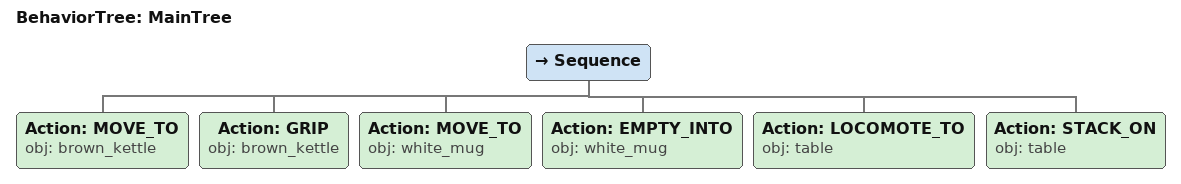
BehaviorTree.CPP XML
<root main_tree_to_execute="MainTree">
  <BehaviorTree ID="MainTree">
    <Sequence>
      <!-- Move to brown_kettle -->
      <Action ID="MOVE_TO" obj="brown_kettle" />
      <!-- Grip brown_kettle -->
      <Action ID="GRIP" obj="brown_kettle" />
      <!-- Move to white_mug -->
      <Action ID="MOVE_TO" obj="white_mug" />
      <!-- Empty into white_mug -->
      <Action ID="EMPTY_INTO" obj="white_mug" />
      <!-- Locomote to table -->
      <Action ID="LOCOMOTE_TO" obj="table" />
      <!-- Stack on table -->
      <Action ID="STACK_ON" obj="table" />
    </Sequence>
  </BehaviorTree>
</root>
